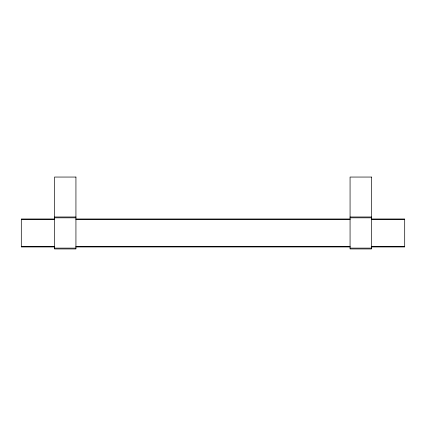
<?xml version="1.0" encoding="UTF-8"?>
<svg xmlns="http://www.w3.org/2000/svg" width="426" height="426" viewBox="0 0 426 426"><rect width="100%" height="100%" fill="white"/><g stroke="black" fill="none" stroke-linecap="round" stroke-linejoin="round"><path stroke-width="0.64" d="M54.528 216.994L75.934 216.994M350.065 216.994L371.472 216.994M54.528 217.819L75.934 217.819M350.065 217.819L371.472 217.819M54.528 218.991L21.3 218.991L21.3 246.947L54.528 246.947M75.934 218.991L350.065 218.991M371.472 218.991L404.7 218.991L404.7 246.947L371.472 246.947M21.3 219.454L54.528 219.454M75.934 219.454L350.065 219.454M371.472 219.454L404.7 219.454M21.3 246.484L54.528 246.484M75.934 246.484L350.065 246.484M371.472 246.484L404.7 246.484M75.934 246.947L350.065 246.947M54.528 248.118L75.934 248.118M350.065 248.118L371.472 248.118M75.934 177.056L54.528 177.056L54.528 248.944L75.934 248.944L75.934 177.056M371.472 177.056L350.065 177.056L350.065 248.944L371.472 248.944L371.472 177.056"/></g></svg>
